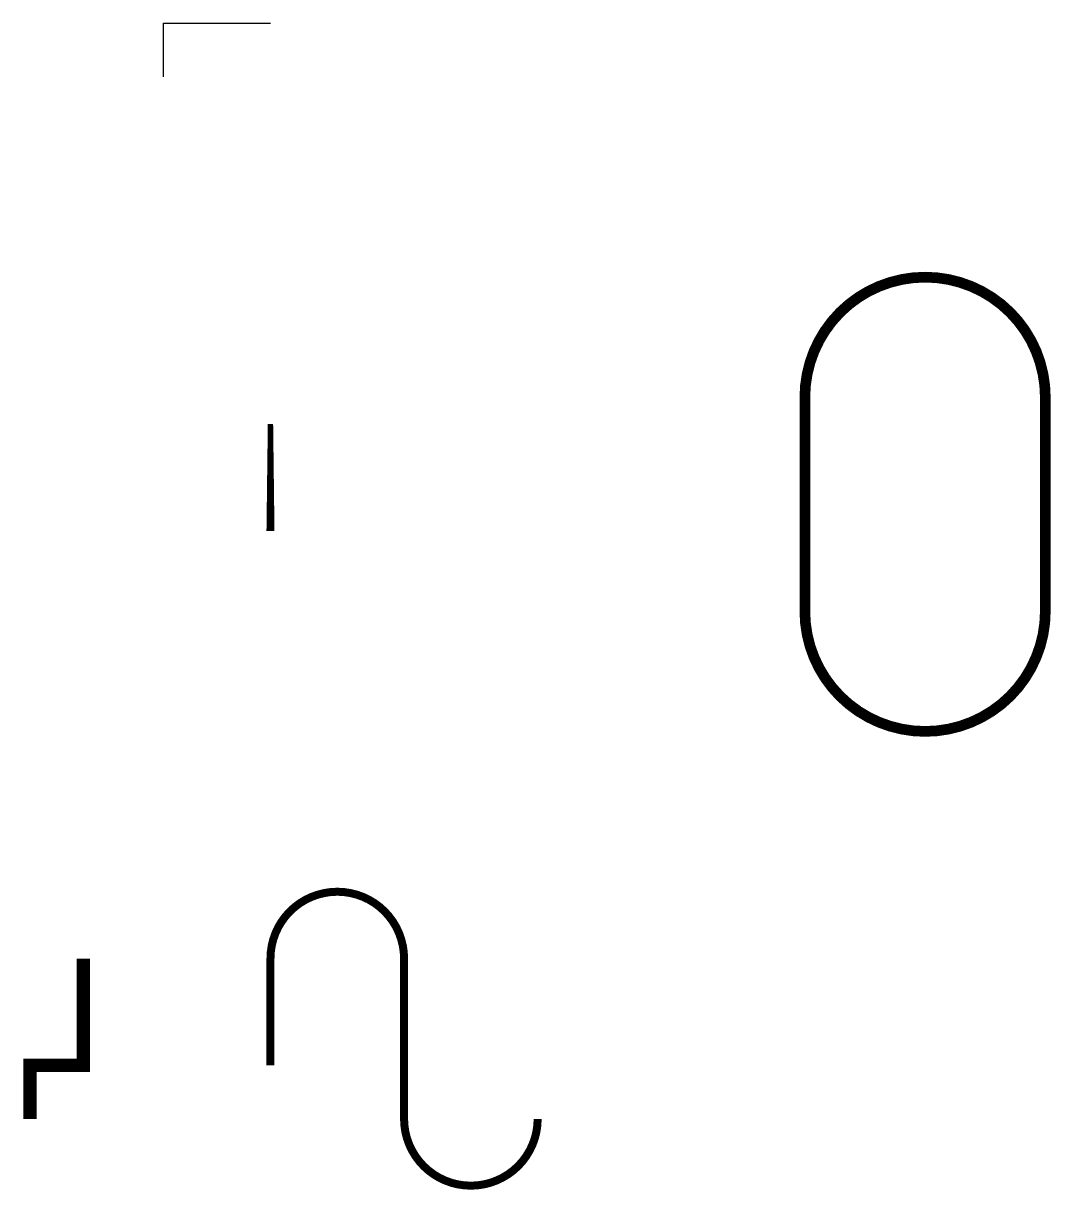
# Model space of a CAD drawing. Header units: millimetres. Extents: x 8 to 392, y -16 to 420.
import ezdxf

# ---------------------------------------------------------------- set-up
doc = ezdxf.new("R2010")
doc.units = ezdxf.units.MM
doc.header["$MEASUREMENT"] = 0

msp = doc.modelspace()

# ---------------------------------------------------------------- linework, layer by layer
at = {"elevation": -5}
msp.add_lwpolyline([(60, 400), (60, 420), (100, 420)], dxfattribs=at)
at = {"const_width": 4}
msp.add_lwpolyline([(300, 200), (300, 280, -1), (390, 280), (390, 200, -1)], format="xyb", close=True, dxfattribs=at)
msp.add_lwpolyline([(100, 230, 3, 2, 0), (100, 270, 0, 0, -1), (150, 270, 0, 0, 0), (150, 210, 0, 0, 1), (200, 210, 0, 0, -0.414214)], format="xyseb")
at = {"const_width": 3}
msp.add_lwpolyline([(100, 30), (100, 70, -1), (150, 70), (150, 10, 1), (200, 10, -0.414214)], format="xyb", dxfattribs=at)
at = {"const_width": 5}
msp.add_lwpolyline([(10, 10), (10, 30), (30, 30), (30, 70)], dxfattribs=at)

doc.saveas('drawing.dxf')
